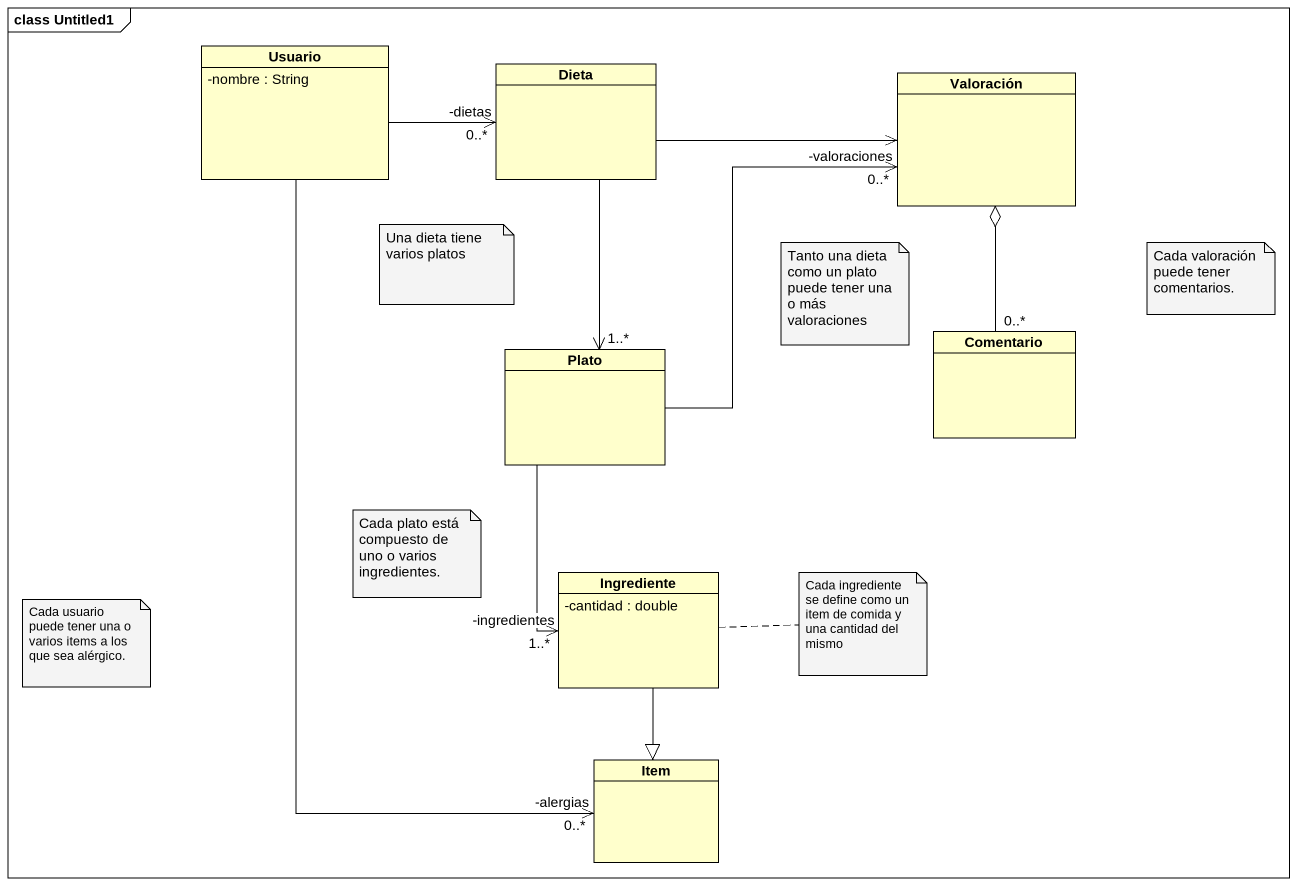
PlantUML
@startuml
mainframe class Untitled1
hide circle
hide empty members
skinparam classAttributeIconSize 0
class Usuario {
  -nombre : String
}
class Dieta
class Valoración
class Comentario
class Plato
class Ingrediente {
  -cantidad : double
}
class Item
Usuario -right-> "0..*\n-dietas" Dieta
Usuario --> "-alergias\n0..*" Item
Dieta -right-> Valoración
Dieta --> "1..*" Plato
Valoración o-- "0..*" Comentario
Plato -up-> "-valoraciones\n0..*" Valoración
Plato --> "-ingredientes\n1..*" Ingrediente
Ingrediente --|> Item
note as N1
  Una dieta tiene varios platos
end note
note as N2
  Tanto una dieta como un plato puede tener una o más valoraciones
end note
note as N3
  Cada valoración puede tener comentarios.
end note
note as N4
  Cada plato está compuesto de uno o varios ingredientes.
end note
note as N5
  Cada usuario puede tener una o varios items a los que sea alérgico.
end note
note right of Ingrediente : Cada ingrediente se define como un item de comida y una cantidad del mismo
@enduml
